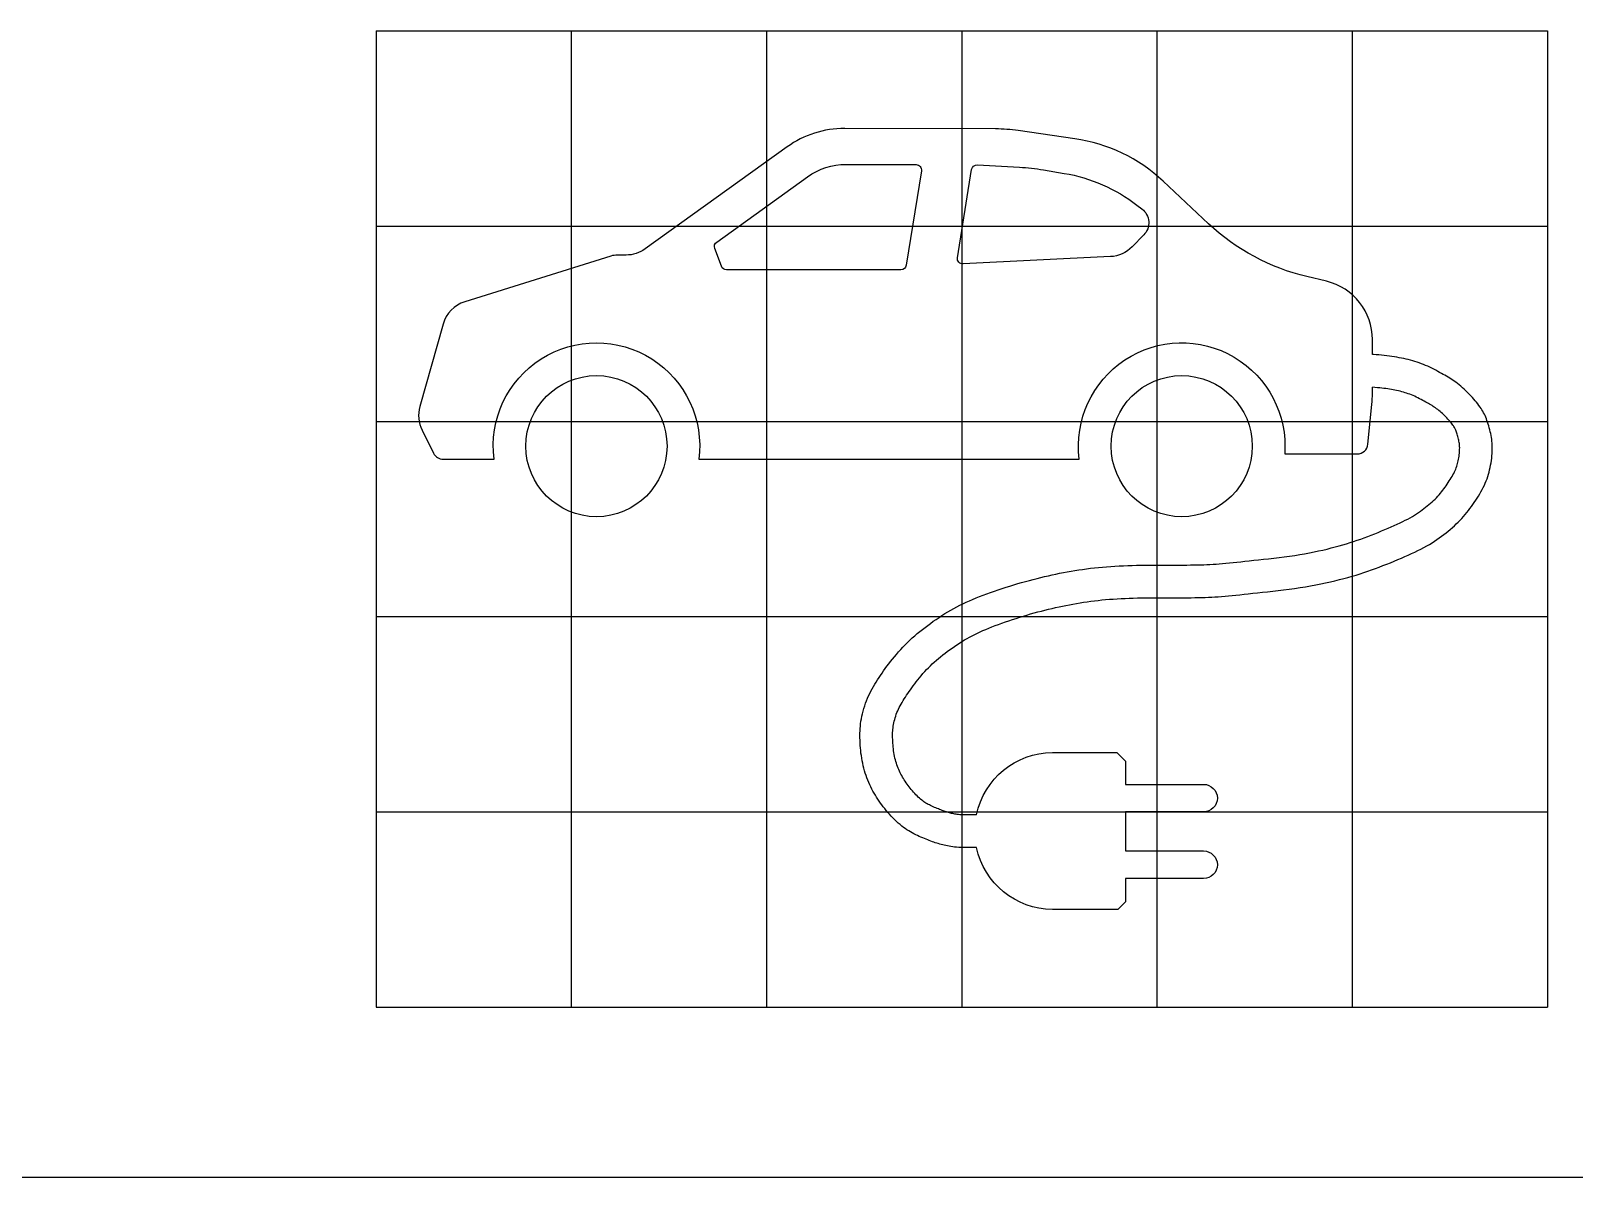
# Model space of a CAD drawing. Header units: millimetres. Extents: x 0 to 420, y 0 to 297.
# Drawn here: x 235.2 to 341.9, y 4.5 to 83.8 of the extents above; entities that cross this region are included whole.
import ezdxf
from ezdxf.enums import TextEntityAlignment as Align

# ---------------------------------------------------------------- set-up
doc = ezdxf.new("R2010")
doc.units = ezdxf.units.MM
doc.header["$MEASUREMENT"] = 0
for name, color, linetype in [('L18', 4, 'Continuous'), ('L50', 7, 'Continuous'), ('TBLK18', 4, 'Continuous'), ('TBLK25', 1, 'Continuous'), ('TBLK35', 3, 'Continuous'), ('TBLK50', 7, 'Continuous')]:
    doc.layers.add(name, color=color, linetype=linetype)
doc.styles.add('iso', font='iso3098b.shx')

# ---------------------------------------------------------------- blocks, each defined once
blk = doc.blocks.new('A3BBLK')
at = {"layer": 'TBLK50'}
blk.add_line((13, 4.5), (415.5, 4.5), dxfattribs=at)
blk = doc.blocks.new('title block')
blk.add_blockref('A3BBLK', (0, 0))
at = {"layer": 'TBLK18', "style": 'iso'}
blk.add_attdef('MR_DIRECTORATE', text='', height=1.5, dxfattribs=at).set_placement((381.5, 67.12), align=Align.CENTER)
for tag, p in [('STREET_NAME', (355.51, 61.1)), ('SUBURB_POSTCODE', (388.49, 61.1)), ('TELEPHONE_NO.', (368.31, 58.84)), ('FAX_NO.', (393.56, 58.84))]:
    blk.add_attdef(tag, p, '', height=1.5, dxfattribs=at)
at = {"layer": 'TBLK25', "style": 'iso'}
for tag, height, p in [('MR_BRANCH', 2, (381.5, 64.2)), ('ROAD_SECTION', 1.75, (384.5, 29.16)), ('SLK', 1.75, (384.5, 26.11)), ('CHAINAGE', 1.75, (384.5, 19.21))]:
    blk.add_attdef(tag, text='', height=height, dxfattribs=at).set_placement(p, align=Align.CENTER)
for tag, p, height in [('FILE_NUMBER', (371.77, 53.24), 2.5), ('DESIGNED_/_DRAWN', (371.77, 48.49), 2), ('VERIFIED', (371.77, 43.49), 2), ('APPROVED', (371.77, 38.49), 2), ('LOCAL_AUTHORITY', (370.48, 16.73), 1.25)]:
    blk.add_attdef(tag, p, '', height=height, dxfattribs=at)
at = {"layer": 'TBLK35', "style": 'iso', "width": 0.9}
for tag, p in [('ROAD_PROJECT&NUMBER', (384.5, 32.23)), ('DRAWING_DESCRIPTION', (384.5, 22.29))]:
    blk.add_attdef(tag, text='', height=2.5, dxfattribs=at).set_placement(p, align=Align.CENTER)
at = {"layer": 'TBLK50', "style": 'iso'}
blk.add_attdef('DRG_NUMBER', (356.8, 6.02), '', height=5, dxfattribs=at)

msp = doc.modelspace()

# ---------------------------------------------------------------- linework, layer by layer
at = {"layer": 'L18', "linetype": 'Continuous'}
for p, q in [((259.0854, 83.7547), (340.0854, 83.7547)), ((259.0854, 83.7547), (259.0854, 16.2547)), ((340.0854, 83.7547), (340.0854, 16.2547)), ((259.0854, 70.2547), (340.0854, 70.2547)), ((259.0854, 56.7547), (340.0854, 56.7547)), ((259.0854, 43.2547), (340.0854, 43.2547)), ((259.0854, 29.7547), (340.0854, 29.7547)), ((259.0854, 16.2547), (340.0854, 16.2547))]:
    msp.add_line(p, q, dxfattribs=at)
at = {"layer": 'L50', "linetype": 'Continuous'}
for p, q in [((272.5854, 83.7547), (272.5854, 16.2547)), ((286.0854, 83.7547), (286.0854, 16.2547)), ((299.5854, 83.7547), (299.5854, 16.2547)), ((313.0854, 83.7547), (313.0854, 16.2547)), ((326.5854, 83.7547), (326.5854, 16.2547))]:
    msp.add_line(p, q, dxfattribs=at)
at = {"layer": 'L50'}
for points in [[(327.9884, 61.3875), (327.9884, 62.4068, 0.3470307), (324.8063, 66.4394), (323.4549, 66.7625, -0.13009192), (316.66, 70.4167), (313.514, 73.3602, 0.15349883), (307.3988, 76.2955), (303.4951, 76.8572, 0.03495339), (301.9203, 76.9724), (291.4951, 77.0053, 0.15778618), (287.5159, 75.7314), (277.6918, 68.6758, -0.15697849), (276.3726, 68.2512), (275.7748, 68.2512, 0.07587617), (275.325, 68.1825), (265.2241, 65.0256, 0.25342768), (263.7222, 63.4812), (262.1124, 57.7771, 0.18686728), (262.2664, 56.151), (263.0642, 54.5563, 0.28401547), (263.7384, 54.1398), (267.2457, 54.1398, -1.13554936), (281.4122, 54.1398), (307.7161, 54.1398, -1.10686216), (321.9193, 54.5009), (326.9223, 54.5009, 0.38502341), (327.6723, 55.179), (327.9502, 57.9298, 0.02517517), (327.9884, 58.6875), (327.9884, 59.116)], [(300.6053, 29.5558, -0.3514784), (305.86, 33.8635), (310.322, 33.8635), (310.9168, 33.2687), (310.9168, 31.6587), (316.3126, 31.6587, -1), (316.3126, 29.7594), (310.9168, 29.7594), (310.9168, 27.0506), (316.3126, 27.0506, -1), (316.3126, 25.1513), (310.9168, 25.1513), (310.9168, 23.5413), (310.3797, 23.0042), (305.86, 23.0042, -0.35049294), (300.6093, 27.2932)]]:
    msp.add_lwpolyline(points, format="xyb", dxfattribs=at)
for points in [[(282.5077, 68.717, -0.33742059), (282.6414, 69.1537), (288.9322, 73.6717, -0.15778618), (291.585, 74.521), (296.4289, 74.5057, -0.46066773), (296.7999, 74.069), (295.7534, 67.548, -0.36834143), (295.3812, 67.2308), (283.3191, 67.2308, -0.31401646), (282.9655, 67.4771)], [(300.666, 74.4934), (303.5811, 74.33, -0.02761493), (305.235, 74.1454), (306.6726, 73.9039, -0.12326111), (311.7056, 71.7062), (312.0481, 71.442, -0.4486271), (312.1748, 69.6447), (311.373, 68.8227, -0.18920297), (309.8667, 68.1432), (299.6841, 67.6358, -0.47681188), (299.2931, 68.072), (300.2728, 74.1768, -0.38431953)]]:
    msp.add_lwpolyline(points, format="xyb", close=True, dxfattribs=at)
for points in [[(300.6053, 29.5558), (300.3104, 29.5476), (300.066, 29.5435), (299.8653, 29.543), (299.7014, 29.5457), (299.5675, 29.5512), (299.4568, 29.559), (299.3623, 29.5686), (299.2772, 29.5797), (299.1958, 29.5918), (299.1167, 29.6049), (299.0395, 29.619), (298.9639, 29.6343), (298.8896, 29.6507), (298.8163, 29.6682), (298.7436, 29.687), (298.6712, 29.707), (298.5989, 29.7283), (298.5261, 29.7509), (298.4525, 29.7751), (298.3777, 29.8007), (298.3013, 29.828), (298.2229, 29.857), (298.1421, 29.8877), (298.0584, 29.9203), (297.9717, 29.9548), (297.8827, 29.9909), (297.7922, 30.0286), (297.7012, 30.0674), (297.6105, 30.1072), (297.521, 30.1477), (297.4336, 30.1887), (297.3492, 30.23), (297.2683, 30.2714), (297.1906, 30.3136), (297.1151, 30.3575), (297.041, 30.4037), (296.9676, 30.4532), (296.8941, 30.5068), (296.8195, 30.5651), (296.7432, 30.6291), (296.6646, 30.6993), (296.584, 30.7751), (296.5021, 30.8558), (296.4196, 30.9405), (296.3371, 31.0284), (296.2552, 31.1188), (296.1746, 31.2108), (296.096, 31.3035), (296.0198, 31.3965), (295.9461, 31.4895), (295.8748, 31.583), (295.8059, 31.6769), (295.7392, 31.7714), (295.6747, 31.8668), (295.6124, 31.9631), (295.552, 32.0605), (295.4936, 32.1592), (295.4372, 32.2593), (295.3829, 32.3609), (295.3308, 32.464), (295.2809, 32.5686), (295.2334, 32.675), (295.1883, 32.7832), (295.1457, 32.8932), (295.1057, 33.0052), (295.0683, 33.1191), (295.0334, 33.2352), (295.0011, 33.3534), (294.9714, 33.4739), (294.9443, 33.5968), (294.9198, 33.722), (294.8978, 33.8498), (294.8785, 33.9799), (294.8616, 34.1118), (294.8471, 34.2445), (294.835, 34.3771), (294.8251, 34.5087), (294.8175, 34.6385), (294.8119, 34.7655), (294.8083, 34.8889), (294.8067, 35.0081), (294.8074, 35.1236), (294.8104, 35.2364), (294.8161, 35.3474), (294.8247, 35.4574), (294.8364, 35.5673), (294.8515, 35.678), (294.8703, 35.7904), (294.8929, 35.9052), (294.9194, 36.022), (294.9497, 36.1405), (294.9839, 36.2601), (295.022, 36.3803), (295.064, 36.5007), (295.1098, 36.6208), (295.1595, 36.7401), (295.2131, 36.8582), (295.2704, 36.9756), (295.3315, 37.0926), (295.3962, 37.2098), (295.4644, 37.3276), (295.5362, 37.4465), (295.6113, 37.5671), (295.6897, 37.6898), (295.7714, 37.8149), (295.8564, 37.9425), (295.9447, 38.0723), (296.0366, 38.2042), (296.132, 38.338), (296.231, 38.4736), (296.3337, 38.6109), (296.4403, 38.7496), (296.5506, 38.8895), (296.6647, 39.0301), (296.7823, 39.1709), (296.9033, 39.3113), (297.0276, 39.4507), (297.1549, 39.5886), (297.2851, 39.7244), (297.418, 39.8575), (297.5536, 39.9876), (297.692, 40.1148), (297.8332, 40.2397), (297.9775, 40.3625), (298.125, 40.4837), (298.276, 40.6036), (298.4304, 40.7228), (298.5886, 40.8416), (298.7506, 40.9602), (298.9159, 41.0783), (299.0842, 41.1952), (299.2548, 41.3104), (299.4274, 41.4234), (299.6015, 41.5335), (299.7765, 41.6403), (299.952, 41.7431), (300.1278, 41.8416), (300.3047, 41.9362), (300.4838, 42.0276), (300.6664, 42.1164), (300.8535, 42.2033), (301.0462, 42.2889), (301.2457, 42.3739), (301.4531, 42.4588), (301.6692, 42.5442), (301.8933, 42.63), (302.1243, 42.7157), (302.3612, 42.8012), (302.6029, 42.886), (302.8484, 42.9698), (303.0967, 43.0523), (303.3467, 43.1332), (303.5974, 43.2122), (303.8485, 43.2892), (304.0996, 43.3641), (304.3503, 43.4369), (304.6004, 43.5073), (304.8495, 43.5755), (305.0973, 43.6412), (305.3436, 43.7044), (305.588, 43.7651), (305.8308, 43.8232), (306.0726, 43.879), (306.3136, 43.9324), (306.5543, 43.9835), (306.7951, 44.0325), (307.0363, 44.0793), (307.2785, 44.1242), (307.5219, 44.1671), (307.7667, 44.208), (308.0132, 44.2467), (308.2614, 44.2833), (308.5116, 44.3177), (308.7639, 44.3497), (309.0184, 44.3793), (309.2754, 44.4063), (309.5349, 44.4309), (309.7974, 44.4529), (310.0631, 44.4725), (310.3323, 44.4898), (310.6054, 44.5048), (310.8828, 44.5176), (311.1646, 44.5284), (311.4513, 44.5371), (311.7428, 44.5439), (312.0383, 44.549), (312.3363, 44.5527), (312.6356, 44.5552), (312.9349, 44.5566), (313.233, 44.5574), (313.5284, 44.5577), (313.82, 44.5577), (314.1065, 44.5578), (314.3877, 44.558), (314.6632, 44.5585), (314.9329, 44.5595), (315.1964, 44.5611), (315.4535, 44.5635), (315.704, 44.567), (315.9477, 44.5715), (316.1846, 44.5773), (316.4161, 44.5846), (316.6441, 44.5935), (316.8704, 44.6042), (317.0966, 44.6168), (317.3246, 44.6315), (317.5562, 44.6485), (317.7931, 44.6678), (318.0369, 44.6898), (318.2891, 44.7141), (318.5505, 44.7407), (318.8225, 44.7693), (319.1061, 44.8), (319.4024, 44.8324), (319.7126, 44.8664), (320.0378, 44.9018), (320.3785, 44.9387), (320.7325, 44.9771), (321.097, 45.0175), (321.4692, 45.0601), (321.8462, 45.1053), (322.2252, 45.1534), (322.6035, 45.2048), (322.9781, 45.2597), (323.3466, 45.3183), (323.7082, 45.3805), (324.0623, 45.446), (324.4086, 45.5143), (324.7464, 45.5852), (325.0754, 45.6584), (325.395, 45.7335), (325.7048, 45.8102), (326.0046, 45.8883), (326.2953, 45.9679), (326.5784, 46.0492), (326.8551, 46.1323), (327.1267, 46.2175), (327.3947, 46.305), (327.6602, 46.395), (327.9247, 46.4876), (328.189, 46.583), (328.4529, 46.6808), (328.7157, 46.7807), (328.9765, 46.8823), (329.2348, 46.9852), (329.4898, 47.089), (329.7408, 47.1933), (329.9871, 47.2977), (330.228, 47.4019), (330.4633, 47.5061), (330.6925, 47.6104), (330.9155, 47.7149), (331.1319, 47.82), (331.3414, 47.9258), (331.5438, 48.0325), (331.7387, 48.1403), (331.926, 48.2493), (332.1062, 48.3596), (332.28, 48.4712), (332.4479, 48.5841), (332.6107, 48.6983), (332.769, 48.8138), (332.9234, 48.9306), (333.0745, 49.0486), (333.223, 49.168), (333.3686, 49.2887), (333.5111, 49.4109), (333.6504, 49.5347), (333.786, 49.66), (333.9179, 49.787), (334.0458, 49.9158), (334.1694, 50.0465), (334.2885, 50.1791), (334.4036, 50.3135), (334.5149, 50.4497), (334.623, 50.5876), (334.7281, 50.7271), (334.8307, 50.8681), (334.9313, 51.0106), (335.0301, 51.1544), (335.1275, 51.2996), (335.223, 51.4458), (335.3161, 51.5931), (335.4062, 51.7411), (335.4928, 51.8898), (335.5752, 52.039), (335.653, 52.1885), (335.7256, 52.3381), (335.7924, 52.4878), (335.8538, 52.6379), (335.91, 52.7886), (335.9614, 52.9403), (336.0082, 53.0932), (336.0509, 53.2478), (336.0897, 53.4043), (336.1249, 53.5631), (336.1569, 53.7242), (336.1854, 53.8868), (336.2104, 54.05), (336.2317, 54.2125), (336.2491, 54.3735), (336.2624, 54.5318), (336.2716, 54.6863), (336.2764, 54.8362), (336.2768, 54.9805), (336.2728, 55.12), (336.2646, 55.2557), (336.2523, 55.3884), (336.2362, 55.5192), (336.2164, 55.6491), (336.193, 55.7789), (336.1662, 55.9097), (336.1363, 56.0421), (336.1034, 56.1754), (336.068, 56.3086), (336.0302, 56.4405), (335.9906, 56.5701), (335.9493, 56.6965), (335.9068, 56.8185), (335.8633, 56.9351), (335.8189, 57.0456), (335.7732, 57.151), (335.7254, 57.2525), (335.6748, 57.3514), (335.6206, 57.4491), (335.5621, 57.5467), (335.4987, 57.6456), (335.4295, 57.7471), (335.354, 57.8522), (335.2725, 57.9605), (335.1853, 58.0713), (335.0929, 58.1841), (334.9957, 58.2982), (334.894, 58.413), (334.7883, 58.5277), (334.6789, 58.6418), (334.5664, 58.7546), (334.4515, 58.8654), (334.3349, 58.9737), (334.2176, 59.0788), (334.1002, 59.1799), (333.9837, 59.2766), (333.8687, 59.3681), (333.7562, 59.4538), (333.6466, 59.5334), (333.5392, 59.6076), (333.4329, 59.6776), (333.3267, 59.7446), (333.2195, 59.8096), (333.1104, 59.8738), (332.9981, 59.9384), (332.8817, 60.0044), (332.7604, 60.0726), (332.6345, 60.1427), (332.5043, 60.214), (332.3705, 60.2856), (332.2334, 60.357), (332.0935, 60.4273), (331.9514, 60.4958), (331.8075, 60.5618), (331.6623, 60.6247), (331.5159, 60.6845), (331.3683, 60.7412), (331.2197, 60.7949), (331.0701, 60.8457), (330.9196, 60.8937), (330.7683, 60.939), (330.6163, 60.9816), (330.4635, 61.0216), (330.3096, 61.0591), (330.154, 61.0944), (329.9962, 61.1274), (329.8356, 61.1583), (329.6718, 61.1872), (329.5042, 61.2143), (329.3323, 61.2397), (329.1558, 61.2635), (328.9758, 61.2858), (328.7933, 61.3068), (328.6097, 61.3266), (328.4261, 61.3454), (328.2438, 61.3633), (328.064, 61.3804), (327.9884, 61.3875)], [(300.6093, 27.2932), (300.2879, 27.2848), (300.0112, 27.2817), (299.7732, 27.2833), (299.5684, 27.289), (299.391, 27.2984), (299.2352, 27.3107), (299.0954, 27.3256), (298.9659, 27.3424), (298.8417, 27.3607), (298.7217, 27.3804), (298.6054, 27.4015), (298.4925, 27.4241), (298.3825, 27.448), (298.2751, 27.4734), (298.1698, 27.5002), (298.0663, 27.5284), (297.9641, 27.5581), (297.8627, 27.5893), (297.7614, 27.6222), (297.6597, 27.6568), (297.5569, 27.6933), (297.4525, 27.7317), (297.3457, 27.7722), (297.2361, 27.8148), (297.1231, 27.8597), (297.0072, 27.9068), (296.8889, 27.9562), (296.7688, 28.008), (296.6474, 28.0621), (296.5254, 28.1185), (296.4032, 28.1774), (296.2814, 28.2386), (296.1605, 28.3024), (296.0404, 28.3693), (295.9207, 28.4399), (295.8012, 28.5149), (295.6817, 28.5949), (295.5618, 28.6807), (295.4414, 28.7728), (295.3201, 28.8719), (295.1979, 28.9784), (295.0753, 29.0915), (294.9529, 29.2102), (294.8315, 29.3333), (294.7117, 29.4598), (294.5942, 29.5886), (294.4797, 29.7187), (294.3688, 29.849), (294.2621, 29.9787), (294.1594, 30.108), (294.0606, 30.2374), (293.9652, 30.3673), (293.873, 30.4983), (293.7836, 30.6308), (293.6969, 30.7653), (293.6126, 30.9023), (293.5303, 31.0422), (293.4503, 31.1849), (293.3728, 31.3306), (293.298, 31.4792), (293.2261, 31.6306), (293.1573, 31.7848), (293.0918, 31.9419), (293.0299, 32.1017), (292.9718, 32.2642), (292.9174, 32.4294), (292.8669, 32.5969), (292.8202, 32.7666), (292.7773, 32.9383), (292.7383, 33.1118), (292.7032, 33.287), (292.672, 33.4637), (292.6447, 33.6416), (292.6212, 33.8202), (292.6012, 33.9988), (292.5848, 34.1769), (292.5716, 34.3539), (292.5615, 34.5291), (292.5544, 34.7019), (292.5502, 34.8718), (292.5487, 35.0384), (292.5502, 35.2024), (292.5553, 35.3649), (292.5642, 35.5268), (292.5774, 35.6892), (292.5954, 35.8531), (292.6185, 36.0194), (292.6471, 36.1893), (292.6816, 36.3632), (292.7219, 36.5405), (292.7677, 36.72), (292.8189, 36.9006), (292.8753, 37.0812), (292.9366, 37.2605), (293.0027, 37.4374), (293.0734, 37.6109), (293.1484, 37.7801), (293.2276, 37.9452), (293.3105, 38.107), (293.3969, 38.2659), (293.4866, 38.4226), (293.5792, 38.5777), (293.6745, 38.7318), (293.7721, 38.8855), (293.8719, 39.0393), (293.9742, 39.1937), (294.0794, 39.3488), (294.1879, 39.505), (294.3001, 39.6625), (294.4164, 39.8217), (294.5372, 39.9827), (294.6629, 40.146), (294.7938, 40.3115), (294.9298, 40.4788), (295.0704, 40.6469), (295.2156, 40.815), (295.3649, 40.9824), (295.5181, 41.1483), (295.6749, 41.3119), (295.835, 41.4723), (295.9983, 41.6289), (296.1646, 41.782), (296.3343, 41.932), (296.5072, 42.0794), (296.6837, 42.2244), (296.8636, 42.3677), (297.0472, 42.5096), (297.2346, 42.6505), (297.4257, 42.7906), (297.6202, 42.9297), (297.8177, 43.0671), (298.0178, 43.2023), (298.2201, 43.3346), (298.424, 43.4636), (298.6293, 43.5887), (298.8354, 43.7092), (299.0422, 43.8249), (299.2503, 43.9361), (299.4606, 44.0435), (299.6741, 44.1476), (299.8917, 44.249), (300.1142, 44.3483), (300.3426, 44.4461), (300.5777, 44.543), (300.8201, 44.6394), (301.0693, 44.7353), (301.3243, 44.8303), (301.584, 44.9244), (301.8477, 45.0171), (302.1142, 45.1082), (302.3828, 45.1976), (302.6524, 45.285), (302.9222, 45.3701), (303.1919, 45.4529), (303.4613, 45.5333), (303.73, 45.6113), (303.9979, 45.6868), (304.2647, 45.7597), (304.5302, 45.8301), (304.7941, 45.8978), (305.0564, 45.9629), (305.3174, 46.0253), (305.5774, 46.0852), (305.837, 46.1427), (306.0966, 46.1978), (306.3565, 46.2506), (306.6173, 46.3013), (306.8794, 46.3498), (307.1432, 46.3962), (307.4087, 46.4405), (307.6762, 46.4825), (307.9456, 46.5223), (308.2171, 46.5596), (308.4908, 46.5943), (308.7666, 46.6264), (309.0448, 46.6558), (309.3254, 46.6824), (309.6086, 46.7063), (309.8944, 46.7275), (310.1831, 46.7461), (310.4749, 46.7623), (310.7698, 46.7762), (311.068, 46.7877), (311.3697, 46.7971), (311.6748, 46.8044), (311.9822, 46.81), (312.2905, 46.8139), (312.5985, 46.8166), (312.9047, 46.8182), (313.208, 46.819), (313.5068, 46.8193), (313.7999, 46.8193), (314.0862, 46.8194), (314.3653, 46.8195), (314.637, 46.82), (314.9013, 46.8209), (315.1579, 46.8224), (315.4066, 46.8247), (315.6474, 46.8278), (315.8801, 46.832), (316.1049, 46.8374), (316.3235, 46.8442), (316.538, 46.8525), (316.7503, 46.8625), (316.9626, 46.8744), (317.1768, 46.8883), (317.3952, 46.9044), (317.6196, 46.923), (317.852, 46.944), (318.0936, 46.9675), (318.3451, 46.9932), (318.6075, 47.021), (318.8817, 47.0507), (319.1687, 47.0821), (319.4694, 47.115), (319.7847, 47.1494), (320.1148, 47.1851), (320.4574, 47.2223), (320.8095, 47.2612), (321.1683, 47.3021), (321.5306, 47.3454), (321.8935, 47.3911), (322.2541, 47.4397), (322.6093, 47.4913), (322.9566, 47.5461), (323.2955, 47.6039), (323.6257, 47.6646), (323.947, 47.7277), (324.2592, 47.793), (324.5623, 47.8602), (324.8559, 47.9291), (325.14, 47.9994), (325.4145, 48.0708), (325.6806, 48.1436), (325.9396, 48.218), (326.1929, 48.2941), (326.4418, 48.3723), (326.6877, 48.4526), (326.9319, 48.5355), (327.1757, 48.621), (327.4201, 48.7093), (327.6646, 48.8), (327.9079, 48.8926), (328.1493, 48.9866), (328.3876, 49.0814), (328.6219, 49.1765), (328.8511, 49.2715), (329.0742, 49.3658), (329.2904, 49.459), (329.4994, 49.5512), (329.701, 49.6425), (329.8952, 49.7331), (330.0817, 49.8231), (330.2605, 49.9127), (330.4315, 50.0021), (330.5945, 50.0914), (330.7494, 50.1808), (330.897, 50.2703), (331.0378, 50.36), (331.1726, 50.45), (331.3021, 50.5404), (331.4269, 50.6311), (331.5477, 50.7222), (331.6653, 50.8138), (331.7802, 50.906), (331.8925, 50.9989), (332.0019, 51.0926), (332.1085, 51.1872), (332.2122, 51.2829), (332.3127, 51.3797), (332.4101, 51.4778), (332.5042, 51.5774), (332.595, 51.6784), (332.6827, 51.7809), (332.7674, 51.8846), (332.8496, 51.9893), (332.9293, 52.095), (333.0069, 52.2015), (333.0826, 52.3086), (333.1567, 52.4162), (333.2293, 52.5241), (333.3, 52.632), (333.3684, 52.7395), (333.4341, 52.8464), (333.4967, 52.9523), (333.5556, 53.0569), (333.6104, 53.1598), (333.6608, 53.2608), (333.7063, 53.3597), (333.7473, 53.4568), (333.7841, 53.5528), (333.8171, 53.6483), (333.8468, 53.7439), (333.8734, 53.8402), (333.8974, 53.9377), (333.9191, 54.0371), (333.939, 54.1387), (333.9569, 54.2418), (333.9727, 54.3453), (333.9863, 54.4483), (333.9977, 54.5498), (334.0067, 54.6487), (334.0131, 54.7442), (334.017, 54.8351), (334.0182, 54.9208), (334.0168, 55.0021), (334.0127, 55.0801), (334.0061, 55.1556), (333.997, 55.23), (333.9854, 55.3041), (333.9714, 55.379), (333.9551, 55.4559), (333.9365, 55.5354), (333.916, 55.6166), (333.894, 55.6984), (333.8709, 55.7796), (333.8471, 55.859), (333.8229, 55.9354), (333.7989, 56.0076), (333.7753, 56.0743), (333.7523, 56.135), (333.7294, 56.1905), (333.7058, 56.2423), (333.6806, 56.292), (333.6529, 56.341), (333.6221, 56.3907), (333.5872, 56.4427), (333.5474, 56.4984), (333.5022, 56.5589), (333.4517, 56.624), (333.3963, 56.6928), (333.3363, 56.7646), (333.2722, 56.8389), (333.2044, 56.9148), (333.1332, 56.9917), (333.059, 57.0688), (332.9822, 57.1455), (332.9033, 57.2213), (332.8229, 57.2957), (332.7416, 57.3683), (332.6598, 57.4385), (332.5781, 57.506), (332.497, 57.5702), (332.4172, 57.6307), (332.3388, 57.6872), (332.2613, 57.7404), (332.1837, 57.7912), (332.1052, 57.8405), (332.0248, 57.889), (331.9416, 57.9377), (331.8549, 57.9875), (331.7636, 58.0392), (331.6671, 58.0934), (331.5661, 58.1497), (331.4611, 58.2072), (331.3532, 58.2652), (331.2429, 58.323), (331.1312, 58.3797), (331.0189, 58.4345), (330.9066, 58.4868), (330.795, 58.5359), (330.6841, 58.5819), (330.5734, 58.625), (330.4626, 58.6653), (330.3515, 58.7031), (330.2396, 58.7387), (330.1267, 58.7723), (330.0124, 58.8039), (329.8965, 58.834), (329.7789, 58.8624), (329.6598, 58.8892), (329.5391, 58.9145), (329.417, 58.9382), (329.2934, 58.9603), (329.1684, 58.981), (329.0421, 59.0001), (328.9141, 59.0178), (328.7817, 59.0345), (328.6419, 59.0506), (328.4918, 59.0667), (328.3281, 59.0833), (328.1481, 59.1008), (327.9884, 59.116)]]:
    msp.add_lwpolyline(points, dxfattribs=at)
for centre in [(274.3289, 55.0426), (314.7994, 55.0426)]:
    msp.add_circle(centre, 4.879, dxfattribs=at)

# ---------------------------------------------------------------- block references
at = {"color": 1}
msp.add_blockref('title block', (0, 0), dxfattribs=at)

doc.saveas('drawing.dxf')
